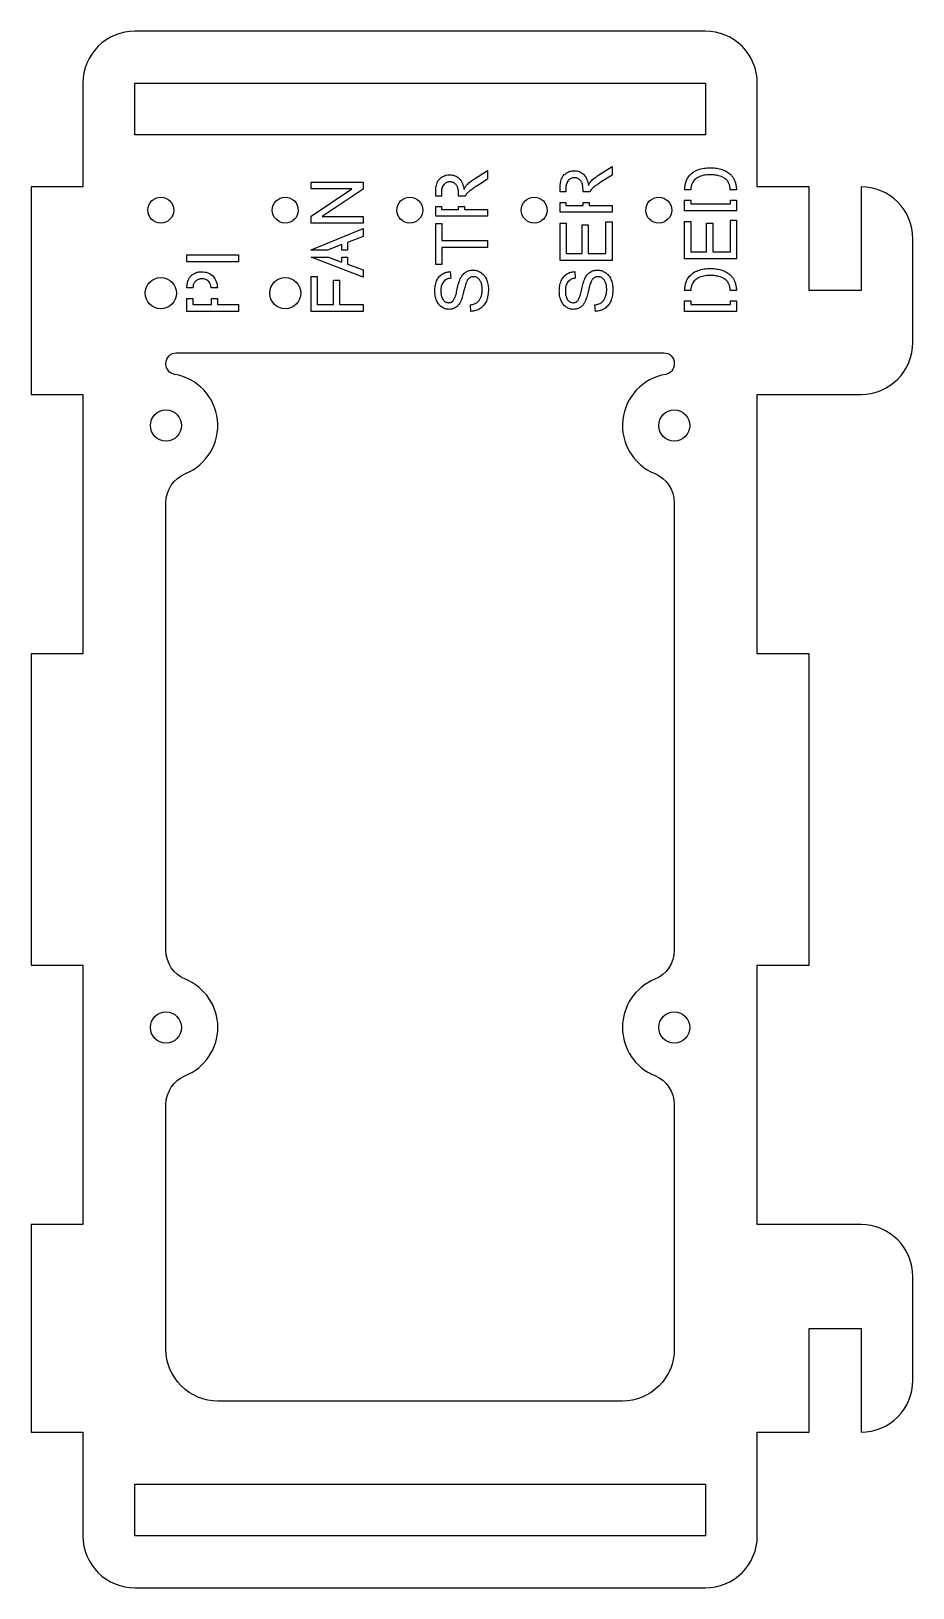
# Model space of a CAD drawing. Header units: millimetres. Extents: x -10 to 75, y 0 to 150.
import ezdxf

# ---------------------------------------------------------------- set-up
doc = ezdxf.new("R2010")
doc.units = ezdxf.units.MM

msp = doc.modelspace()

# ---------------------------------------------------------------- linework, layer by layer
for points in [[(-5, 115), (-5, 90), (-10, 90), (-10, 60), (-5, 60), (-5, 35), (-10, 35), (-10, 15), (-5, 15), (-5, 5, 0.414214), (0, 0), (55, 0, 0.414214), (60, 5), (60, 15), (65, 15), (65, 25), (70, 25), (70, 15, 0.414214), (75, 20), (75, 30, 0.414214), (70, 35), (65, 35), (60, 35), (60, 60), (65, 60), (65, 90), (60, 90), (60, 115), (65, 115), (70, 115, 0.414214), (75, 120), (75, 130, 0.414214), (70, 135), (70, 125), (65, 125), (65, 135), (60, 135), (60, 145, 0.414214), (55, 150), (0, 150, 0.414214), (-5, 145), (-5, 135), (-10, 135), (-10, 115)], [(52, 117.92, -0.365977), (51.17, 116.93, 0.756168), (50.13, 107.36, -0.305615), (52, 104.58), (52, 61.42, -0.305615), (50.13, 58.64, 0.6742), (50.13, 49.36, -0.305615), (52, 46.58), (52, 23, -0.414214), (47, 18), (8, 18, -0.414214), (3, 23), (3, 46.58, -0.305615), (4.87, 49.36, 0.6742), (4.87, 58.64, -0.305615), (3, 61.42), (3, 104.58, -0.305615), (4.87, 107.36, 0.756168), (3.83, 116.93, -0.365977), (3, 117.92), (3, 118, -0.414214), (4, 119), (51, 119, -0.414214), (52, 118)]]:
    msp.add_lwpolyline(points, format="xyb", close=True)
for points in [[(0, 140), (0, 145), (55, 145), (55, 140)], [(29.55, 134.1), (29, 134.1), (29, 134.38), (29, 134.51), (29, 134.64), (29.01, 134.76), (29.02, 134.89), (29.04, 135.02), (29.07, 135.14), (29.1, 135.27), (29.13, 135.39), (29.18, 135.48), (29.22, 135.56), (29.27, 135.64), (29.33, 135.71), (29.39, 135.78), (29.46, 135.84), (29.53, 135.9), (29.61, 135.95), (29.7, 136), (29.79, 136.04), (29.88, 136.08), (29.97, 136.11), (30.17, 136.14), (30.26, 136.15), (30.36, 136.16), (30.49, 136.15), (30.61, 136.13), (30.73, 136.11), (30.85, 136.07), (30.96, 136.02), (31.06, 135.96), (31.16, 135.89), (31.26, 135.81), (31.35, 135.7), (31.44, 135.58), (31.52, 135.45), (31.58, 135.32), (31.63, 135.19), (31.67, 135.04), (31.7, 134.9), (31.73, 134.75), (31.75, 134.8), (31.78, 134.86), (31.81, 134.91), (31.84, 134.96), (31.87, 135.01), (31.9, 135.06), (31.94, 135.1), (31.97, 135.15), (32.05, 135.23), (32.13, 135.3), (32.21, 135.37), (32.29, 135.44), (32.37, 135.51), (32.46, 135.57), (32.55, 135.64), (32.64, 135.7), (34, 136.57), (34, 135.74), (32.96, 135.07), (32.87, 135.02), (32.78, 134.96), (32.7, 134.9), (32.61, 134.84), (32.52, 134.78), (32.44, 134.72), (32.35, 134.66), (32.27, 134.6), (32.22, 134.56), (32.18, 134.52), (32.13, 134.48), (32.09, 134.44), (32.05, 134.4), (32.01, 134.35), (31.97, 134.31), (31.94, 134.26), (31.92, 134.24), (31.91, 134.22), (31.9, 134.2), (31.89, 134.18), (31.88, 134.16), (31.87, 134.14), (31.86, 134.12), (31.85, 134.1), (31.21, 134.1), (31.21, 134.24), (31.21, 134.34), (31.2, 134.43), (31.2, 134.51), (31.19, 134.6), (31.18, 134.69), (31.16, 134.78), (31.14, 134.87), (31.11, 134.95), (31.09, 135.01), (31.06, 135.07), (31.03, 135.12), (31, 135.17), (30.96, 135.22), (30.91, 135.26), (30.86, 135.3), (30.81, 135.34), (30.76, 135.37), (30.71, 135.4), (30.65, 135.42), (30.6, 135.44), (30.54, 135.46), (30.48, 135.47), (30.42, 135.47), (30.36, 135.48), (30.28, 135.47), (30.2, 135.46), (30.12, 135.44), (30.04, 135.41), (29.97, 135.38), (29.91, 135.33), (29.84, 135.27), (29.78, 135.22), (29.72, 135.13), (29.67, 135.03), (29.63, 134.93), (29.59, 134.83), (29.57, 134.73), (29.56, 134.62), (29.56, 134.51), (29.55, 134.41), (29.55, 134.1)], [(43.21, 134.5), (43.21, 134.64), (43.21, 134.73), (43.2, 134.82), (43.2, 134.91), (43.19, 135), (43.18, 135.08), (43.16, 135.17), (43.14, 135.26), (43.11, 135.35), (43.09, 135.4), (43.06, 135.46), (43.03, 135.52), (43, 135.57), (42.96, 135.61), (42.91, 135.66), (42.86, 135.7), (42.81, 135.74), (42.76, 135.76), (42.71, 135.79), (42.65, 135.82), (42.6, 135.83), (42.54, 135.85), (42.42, 135.86), (42.36, 135.87), (42.28, 135.86), (42.2, 135.85), (42.12, 135.83), (42.04, 135.81), (41.97, 135.77), (41.91, 135.72), (41.84, 135.67), (41.78, 135.61), (41.72, 135.52), (41.67, 135.42), (41.63, 135.33), (41.59, 135.23), (41.57, 135.12), (41.56, 135.02), (41.56, 134.91), (41.55, 134.8), (41.55, 134.5), (41, 134.5), (41, 134.77), (41, 134.9), (41, 135.03), (41.01, 135.16), (41.02, 135.28), (41.04, 135.41), (41.07, 135.54), (41.1, 135.66), (41.13, 135.79), (41.18, 135.87), (41.22, 135.95), (41.27, 136.03), (41.33, 136.1), (41.39, 136.17), (41.46, 136.23), (41.53, 136.29), (41.61, 136.34), (41.7, 136.39), (41.79, 136.43), (41.88, 136.47), (41.97, 136.5), (42.07, 136.52), (42.17, 136.53), (42.26, 136.54), (42.36, 136.55), (42.49, 136.54), (42.61, 136.53), (42.73, 136.5), (42.85, 136.47), (42.96, 136.42), (43.06, 136.35), (43.16, 136.28), (43.26, 136.21), (43.35, 136.09), (43.44, 135.97), (43.52, 135.85), (43.58, 135.72), (43.63, 135.58), (43.67, 135.44), (43.7, 135.29), (43.73, 135.14), (43.75, 135.19), (43.78, 135.25), (43.81, 135.3), (43.84, 135.35), (43.87, 135.4), (43.9, 135.45), (43.94, 135.49), (43.97, 135.54), (44.05, 135.62), (44.13, 135.69), (44.21, 135.77), (44.29, 135.84), (44.37, 135.9), (44.46, 135.97), (44.55, 136.03), (44.64, 136.09), (46, 136.96), (46, 136.13), (44.96, 135.47), (44.87, 135.41), (44.78, 135.35), (44.7, 135.29), (44.61, 135.23), (44.52, 135.17), (44.44, 135.11), (44.35, 135.05), (44.27, 134.99), (44.22, 134.95), (44.18, 134.91), (44.13, 134.87), (44.09, 134.83), (44.05, 134.79), (44.01, 134.75), (43.97, 134.7), (43.94, 134.65), (43.93, 134.63), (43.91, 134.62), (43.9, 134.6), (43.89, 134.58), (43.88, 134.56), (43.87, 134.54), (43.86, 134.52), (43.85, 134.5), (43.21, 134.5)], [(53.59, 134.7), (53, 134.7), (53.01, 134.78), (53.01, 134.85), (53.02, 134.93), (53.03, 135.01), (53.04, 135.09), (53.05, 135.16), (53.06, 135.24), (53.07, 135.32), (53.1, 135.42), (53.13, 135.51), (53.17, 135.61), (53.21, 135.7), (53.25, 135.79), (53.31, 135.88), (53.37, 135.97), (53.43, 136.05), (53.62, 136.24), (53.71, 136.32), (53.82, 136.4), (53.93, 136.47), (54.04, 136.53), (54.16, 136.59), (54.28, 136.64), (54.43, 136.69), (54.57, 136.73), (54.72, 136.76), (54.87, 136.79), (55.02, 136.81), (55.17, 136.82), (55.32, 136.83), (55.47, 136.84), (55.6, 136.83), (55.73, 136.83), (55.86, 136.82), (55.98, 136.81), (56.11, 136.79), (56.23, 136.76), (56.36, 136.73), (56.48, 136.7), (56.58, 136.67), (56.67, 136.64), (56.77, 136.6), (56.86, 136.56), (56.95, 136.52), (57.04, 136.47), (57.12, 136.42), (57.21, 136.36), (57.27, 136.31), (57.34, 136.26), (57.4, 136.21), (57.46, 136.16), (57.51, 136.1), (57.56, 136.04), (57.61, 135.97), (57.66, 135.91), (57.71, 135.84), (57.74, 135.77), (57.78, 135.69), (57.82, 135.62), (57.84, 135.54), (57.87, 135.47), (57.89, 135.39), (57.91, 135.31), (57.93, 135.23), (57.94, 135.16), (57.96, 135.08), (57.97, 135.01), (57.98, 134.93), (57.99, 134.85), (57.99, 134.78), (58, 134.7), (57.4, 134.7), (57.4, 134.76), (57.39, 134.83), (57.38, 134.89), (57.37, 134.96), (57.36, 135.02), (57.35, 135.08), (57.33, 135.15), (57.32, 135.21), (57.29, 135.27), (57.27, 135.33), (57.24, 135.39), (57.21, 135.45), (57.18, 135.5), (57.14, 135.56), (57.1, 135.61), (57.06, 135.66), (56.99, 135.72), (56.92, 135.77), (56.84, 135.83), (56.76, 135.88), (56.68, 135.92), (56.6, 135.96), (56.51, 135.99), (56.43, 136.02), (56.31, 136.05), (56.19, 136.08), (56.07, 136.11), (55.95, 136.13), (55.83, 136.14), (55.71, 136.15), (55.58, 136.15), (55.46, 136.15), (55.31, 136.15), (55.15, 136.14), (54.99, 136.13), (54.84, 136.11), (54.69, 136.07), (54.54, 136.02), (54.4, 135.96), (54.26, 135.9), (54.17, 135.84), (54.08, 135.77), (54, 135.7), (53.92, 135.63), (53.86, 135.55), (53.8, 135.46), (53.74, 135.37), (53.69, 135.27), (53.67, 135.2), (53.66, 135.13), (53.64, 135.06), (53.63, 134.99), (53.61, 134.92), (53.61, 134.84), (53.6, 134.77), (53.59, 134.7)], [(18.07, 132.13), (22, 132.13), (22, 131.5), (17, 131.5), (17, 132.18), (20.93, 134.8), (17, 134.8), (17, 135.44), (22, 135.44), (22, 134.76)], [(53.59, 133.7), (53.59, 133.36), (57.41, 133.36), (57.41, 133.7), (58, 133.7), (58, 132.7), (53, 132.7), (53, 133.7)], [(29.55, 133.1), (29.55, 132.82), (31.21, 132.82), (31.21, 133.1), (31.78, 133.1), (31.78, 132.82), (34, 132.82), (34, 132.16), (29, 132.16), (29, 133.1)], [(43.21, 133.5), (43.78, 133.5), (43.78, 133.21), (46, 133.21), (46, 132.55), (41, 132.55), (41, 133.5), (41.55, 133.5), (41.55, 133.21), (43.21, 133.21)], [(17, 128.9), (17, 128.93), (22, 130.98), (22, 130.22), (20.49, 129.64), (20.49, 128.9), (19.95, 128.9), (19.95, 129.44), (18.56, 128.91), (18.56, 128.91), (18.55, 128.91), (18.54, 128.91), (18.54, 128.9), (18.53, 128.9), (18.53, 128.9), (17, 128.9)], [(29.59, 129.82), (34, 129.82), (34, 129.16), (29.59, 129.16), (29.59, 127.51), (29, 127.51), (29, 131.47), (29.59, 131.47)], [(45.41, 131.63), (46, 131.63), (46, 127.9), (41, 127.9), (41, 131.51), (41.59, 131.51), (41.59, 128.56), (43.12, 128.56), (43.12, 131.33), (43.71, 131.33), (43.71, 128.56), (45.41, 128.56)], [(57.41, 131.79), (58, 131.79), (58, 128.06), (53, 128.06), (53, 131.67), (53.59, 131.67), (53.59, 128.72), (55.12, 128.72), (55.12, 131.49), (55.71, 131.49), (55.71, 128.72), (57.41, 128.72)], [(5, 128.43), (10, 128.43), (10, 127.77), (5, 127.77)], [(17, 128.22), (18.67, 128.22), (19.95, 127.74), (19.95, 128.22), (20.49, 128.22), (20.49, 127.55), (22, 127), (22, 126.3)], [(5.01, 125.25), (5.01, 125.3), (5.01, 125.35), (5.02, 125.4), (5.02, 125.45), (5.03, 125.5), (5.04, 125.55), (5.04, 125.6), (5.05, 125.65), (5.06, 125.73), (5.08, 125.81), (5.1, 125.89), (5.13, 125.97), (5.2, 126.12), (5.24, 126.19), (5.28, 126.26), (5.33, 126.33), (5.38, 126.39), (5.44, 126.44), (5.5, 126.5), (5.56, 126.54), (5.63, 126.59), (5.69, 126.63), (5.76, 126.66), (5.85, 126.7), (5.93, 126.73), (6.01, 126.76), (6.1, 126.78), (6.18, 126.8), (6.27, 126.81), (6.36, 126.81), (6.45, 126.82), (6.6, 126.8), (6.74, 126.79), (6.89, 126.76), (7.03, 126.72), (7.16, 126.66), (7.28, 126.58), (7.41, 126.5), (7.53, 126.41), (7.62, 126.28), (7.7, 126.14), (7.78, 126.01), (7.85, 125.87), (7.9, 125.72), (7.93, 125.57), (7.95, 125.41), (7.96, 125.25), (7.37, 125.25), (7.36, 125.33), (7.34, 125.41), (7.32, 125.49), (7.29, 125.57), (7.26, 125.64), (7.22, 125.72), (7.18, 125.79), (7.14, 125.86), (7.07, 125.93), (6.99, 125.98), (6.92, 126.03), (6.83, 126.07), (6.75, 126.1), (6.66, 126.12), (6.56, 126.13), (6.47, 126.13), (6.39, 126.13), (6.32, 126.12), (6.25, 126.11), (6.19, 126.1), (6.12, 126.07), (6.05, 126.05), (5.99, 126.01), (5.93, 125.98), (5.88, 125.93), (5.83, 125.89), (5.78, 125.84), (5.74, 125.79), (5.71, 125.74), (5.68, 125.68), (5.66, 125.62), (5.63, 125.56), (5.63, 125.52), (5.62, 125.48), (5.62, 125.44), (5.61, 125.4), (5.61, 125.37), (5.6, 125.33), (5.6, 125.29), (5.6, 125.25), (5.01, 125.25)], [(19.73, 123.66), (22, 123.66), (22, 123), (17, 123), (17, 126.37), (17.59, 126.37), (17.59, 123.66), (19.14, 123.66), (19.14, 126.01), (19.73, 126.01)], [(33.89, 123.99), (33.83, 123.89), (33.78, 123.78), (33.71, 123.68), (33.64, 123.59), (33.56, 123.5), (33.48, 123.42), (33.39, 123.35), (33.29, 123.27), (33.19, 123.22), (33.08, 123.16), (32.97, 123.11), (32.86, 123.07), (32.75, 123.04), (32.63, 123.02), (32.51, 123.01), (32.39, 123), (32.34, 123.62), (32.42, 123.64), (32.5, 123.65), (32.58, 123.67), (32.66, 123.69), (32.74, 123.72), (32.81, 123.75), (32.88, 123.79), (32.95, 123.83), (33.02, 123.88), (33.08, 123.94), (33.13, 123.99), (33.18, 124.05), (33.23, 124.12), (33.27, 124.19), (33.31, 124.26), (33.34, 124.33), (33.38, 124.43), (33.44, 124.61), (33.46, 124.71), (33.47, 124.81), (33.48, 124.9), (33.49, 125), (33.49, 125.1), (33.49, 125.19), (33.48, 125.27), (33.48, 125.36), (33.47, 125.44), (33.45, 125.52), (33.43, 125.61), (33.4, 125.69), (33.38, 125.77), (33.35, 125.83), (33.32, 125.89), (33.29, 125.95), (33.26, 126.01), (33.22, 126.06), (33.17, 126.11), (33.12, 126.16), (33.07, 126.2), (33.02, 126.23), (32.97, 126.26), (32.92, 126.29), (32.87, 126.31), (32.81, 126.32), (32.76, 126.33), (32.7, 126.34), (32.64, 126.34), (32.59, 126.34), (32.53, 126.33), (32.48, 126.32), (32.43, 126.31), (32.37, 126.29), (32.33, 126.26), (32.28, 126.24), (32.23, 126.21), (32.18, 126.16), (32.14, 126.11), (32.09, 126.06), (32.05, 126), (32.02, 125.94), (31.99, 125.88), (31.96, 125.82), (31.94, 125.76), (31.9, 125.65), (31.87, 125.54), (31.83, 125.43), (31.8, 125.31), (31.77, 125.2), (31.75, 125.09), (31.72, 124.98), (31.69, 124.87), (31.66, 124.74), (31.63, 124.62), (31.6, 124.5), (31.56, 124.37), (31.52, 124.25), (31.48, 124.14), (31.43, 124.02), (31.38, 123.9), (31.34, 123.82), (31.29, 123.75), (31.24, 123.67), (31.18, 123.6), (31.12, 123.54), (31.06, 123.48), (30.99, 123.42), (30.92, 123.37), (30.84, 123.33), (30.77, 123.29), (30.69, 123.26), (30.62, 123.23), (30.54, 123.22), (30.46, 123.2), (30.38, 123.2), (30.29, 123.19), (30.2, 123.2), (30.1, 123.21), (30.01, 123.22), (29.92, 123.25), (29.84, 123.28), (29.75, 123.32), (29.67, 123.36), (29.58, 123.41), (29.5, 123.47), (29.43, 123.54), (29.35, 123.61), (29.29, 123.68), (29.23, 123.76), (29.18, 123.85), (29.13, 123.94), (29.09, 124.03), (29.05, 124.14), (29.01, 124.26), (28.98, 124.37), (28.95, 124.48), (28.94, 124.6), (28.93, 124.72), (28.92, 124.83), (28.91, 124.95), (28.92, 125.08), (28.93, 125.2), (28.94, 125.33), (28.96, 125.45), (28.98, 125.57), (29.01, 125.69), (29.05, 125.81), (29.09, 125.93), (29.14, 126.03), (29.19, 126.12), (29.25, 126.21), (29.31, 126.3), (29.38, 126.38), (29.45, 126.45), (29.54, 126.52), (29.62, 126.58), (29.71, 126.64), (29.81, 126.68), (29.9, 126.73), (30, 126.76), (30.1, 126.79), (30.2, 126.81), (30.3, 126.82), (30.41, 126.83), (30.46, 126.2), (30.35, 126.18), (30.25, 126.16), (30.16, 126.13), (30.06, 126.09), (29.98, 126.05), (29.89, 125.99), (29.82, 125.92), (29.74, 125.85), (29.68, 125.75), (29.63, 125.65), (29.58, 125.54), (29.54, 125.44), (29.52, 125.32), (29.51, 125.21), (29.5, 125.1), (29.5, 124.98), (29.5, 124.86), (29.51, 124.75), (29.52, 124.63), (29.54, 124.52), (29.57, 124.41), (29.61, 124.31), (29.66, 124.21), (29.72, 124.1), (29.77, 124.05), (29.83, 123.99), (29.89, 123.94), (29.95, 123.9), (30.02, 123.87), (30.09, 123.85), (30.17, 123.84), (30.25, 123.83), (30.31, 123.83), (30.37, 123.84), (30.43, 123.86), (30.49, 123.88), (30.55, 123.9), (30.6, 123.94), (30.64, 123.98), (30.69, 124.02), (30.76, 124.14), (30.82, 124.26), (30.87, 124.38), (30.92, 124.5), (30.96, 124.63), (30.99, 124.76), (31.02, 124.89), (31.05, 125.02), (31.08, 125.16), (31.11, 125.3), (31.15, 125.44), (31.18, 125.58), (31.22, 125.72), (31.27, 125.86), (31.32, 125.99), (31.37, 126.13), (31.41, 126.22), (31.46, 126.31), (31.52, 126.4), (31.58, 126.49), (31.64, 126.56), (31.72, 126.64), (31.8, 126.7), (31.88, 126.77), (31.96, 126.82), (32.04, 126.86), (32.13, 126.9), (32.22, 126.93), (32.31, 126.95), (32.4, 126.97), (32.49, 126.97), (32.59, 126.98), (32.69, 126.97), (32.79, 126.96), (32.89, 126.95), (32.98, 126.92), (33.07, 126.89), (33.16, 126.85), (33.25, 126.8), (33.34, 126.75), (33.43, 126.68), (33.51, 126.62), (33.59, 126.54), (33.66, 126.46), (33.73, 126.38), (33.78, 126.29), (33.84, 126.19), (33.89, 126.1), (33.93, 125.98), (33.97, 125.86), (34.01, 125.74), (34.04, 125.62), (34.06, 125.5), (34.07, 125.38), (34.08, 125.26), (34.09, 125.13), (34.08, 124.99), (34.07, 124.84), (34.06, 124.7), (34.04, 124.55), (34.01, 124.41), (33.98, 124.27), (33.93, 124.13), (33.89, 123.99)], [(45.89, 123.99), (45.83, 123.89), (45.78, 123.78), (45.71, 123.68), (45.64, 123.59), (45.56, 123.5), (45.48, 123.42), (45.39, 123.35), (45.29, 123.27), (45.19, 123.22), (45.08, 123.16), (44.97, 123.11), (44.86, 123.07), (44.75, 123.04), (44.63, 123.02), (44.51, 123.01), (44.39, 123), (44.34, 123.62), (44.42, 123.64), (44.5, 123.65), (44.58, 123.67), (44.66, 123.69), (44.74, 123.72), (44.81, 123.75), (44.88, 123.79), (44.95, 123.83), (45.02, 123.88), (45.08, 123.94), (45.13, 123.99), (45.18, 124.05), (45.23, 124.12), (45.27, 124.19), (45.31, 124.26), (45.34, 124.33), (45.38, 124.43), (45.44, 124.61), (45.46, 124.71), (45.47, 124.81), (45.48, 124.9), (45.49, 125), (45.49, 125.1), (45.49, 125.19), (45.48, 125.27), (45.48, 125.36), (45.47, 125.44), (45.45, 125.52), (45.43, 125.61), (45.4, 125.69), (45.38, 125.77), (45.35, 125.83), (45.32, 125.89), (45.29, 125.95), (45.26, 126.01), (45.22, 126.06), (45.17, 126.11), (45.12, 126.16), (45.07, 126.2), (45.02, 126.23), (44.97, 126.26), (44.92, 126.29), (44.87, 126.31), (44.81, 126.32), (44.76, 126.33), (44.7, 126.34), (44.64, 126.34), (44.59, 126.34), (44.53, 126.33), (44.48, 126.32), (44.43, 126.31), (44.37, 126.29), (44.33, 126.26), (44.28, 126.24), (44.23, 126.21), (44.18, 126.16), (44.14, 126.11), (44.09, 126.06), (44.05, 126), (44.02, 125.94), (43.99, 125.88), (43.96, 125.82), (43.94, 125.76), (43.9, 125.65), (43.87, 125.54), (43.83, 125.43), (43.8, 125.31), (43.77, 125.2), (43.75, 125.09), (43.72, 124.98), (43.69, 124.87), (43.66, 124.74), (43.63, 124.62), (43.6, 124.5), (43.56, 124.37), (43.52, 124.25), (43.48, 124.14), (43.43, 124.02), (43.38, 123.9), (43.34, 123.82), (43.29, 123.75), (43.24, 123.67), (43.18, 123.6), (43.12, 123.54), (43.06, 123.48), (42.99, 123.42), (42.92, 123.37), (42.84, 123.33), (42.77, 123.29), (42.69, 123.26), (42.62, 123.23), (42.54, 123.22), (42.46, 123.2), (42.38, 123.2), (42.29, 123.19), (42.2, 123.2), (42.1, 123.21), (42.01, 123.22), (41.92, 123.25), (41.84, 123.28), (41.75, 123.32), (41.67, 123.36), (41.58, 123.41), (41.5, 123.47), (41.43, 123.54), (41.35, 123.61), (41.29, 123.68), (41.23, 123.76), (41.18, 123.85), (41.13, 123.94), (41.09, 124.03), (41.05, 124.14), (41.01, 124.26), (40.98, 124.37), (40.95, 124.48), (40.94, 124.6), (40.93, 124.72), (40.92, 124.83), (40.91, 124.95), (40.92, 125.08), (40.93, 125.2), (40.94, 125.33), (40.96, 125.45), (40.98, 125.57), (41.01, 125.69), (41.05, 125.81), (41.09, 125.93), (41.14, 126.03), (41.19, 126.12), (41.25, 126.21), (41.31, 126.3), (41.38, 126.38), (41.45, 126.45), (41.54, 126.52), (41.62, 126.58), (41.71, 126.64), (41.81, 126.68), (41.9, 126.73), (42, 126.76), (42.1, 126.79), (42.2, 126.81), (42.3, 126.82), (42.41, 126.83), (42.46, 126.2), (42.35, 126.18), (42.25, 126.16), (42.16, 126.13), (42.06, 126.09), (41.98, 126.05), (41.89, 125.99), (41.82, 125.92), (41.74, 125.85), (41.68, 125.75), (41.63, 125.65), (41.58, 125.54), (41.54, 125.44), (41.52, 125.32), (41.51, 125.21), (41.5, 125.1), (41.5, 124.98), (41.5, 124.86), (41.51, 124.75), (41.52, 124.63), (41.54, 124.52), (41.57, 124.41), (41.61, 124.31), (41.66, 124.21), (41.72, 124.1), (41.77, 124.05), (41.83, 123.99), (41.89, 123.94), (41.95, 123.9), (42.02, 123.87), (42.09, 123.85), (42.17, 123.84), (42.25, 123.83), (42.31, 123.83), (42.37, 123.84), (42.43, 123.86), (42.49, 123.88), (42.55, 123.9), (42.6, 123.94), (42.64, 123.98), (42.69, 124.02), (42.76, 124.14), (42.82, 124.26), (42.87, 124.38), (42.92, 124.5), (42.96, 124.63), (42.99, 124.76), (43.02, 124.89), (43.05, 125.02), (43.08, 125.16), (43.11, 125.3), (43.15, 125.44), (43.18, 125.58), (43.22, 125.72), (43.27, 125.86), (43.32, 125.99), (43.37, 126.13), (43.41, 126.22), (43.46, 126.31), (43.52, 126.4), (43.58, 126.49), (43.64, 126.56), (43.72, 126.64), (43.8, 126.7), (43.88, 126.77), (43.96, 126.82), (44.04, 126.86), (44.13, 126.9), (44.22, 126.93), (44.31, 126.95), (44.4, 126.97), (44.49, 126.97), (44.59, 126.98), (44.69, 126.97), (44.79, 126.96), (44.89, 126.95), (44.98, 126.92), (45.07, 126.89), (45.16, 126.85), (45.25, 126.8), (45.34, 126.75), (45.43, 126.68), (45.51, 126.62), (45.59, 126.54), (45.66, 126.46), (45.73, 126.38), (45.78, 126.29), (45.84, 126.19), (45.89, 126.1), (45.93, 125.98), (45.97, 125.86), (46.01, 125.74), (46.04, 125.62), (46.06, 125.5), (46.07, 125.38), (46.08, 125.26), (46.09, 125.13), (46.08, 124.99), (46.07, 124.84), (46.06, 124.7), (46.04, 124.55), (46.01, 124.41), (45.98, 124.27), (45.93, 124.13), (45.89, 123.99)], [(53.59, 125), (53, 125), (53.01, 125.08), (53.01, 125.15), (53.02, 125.23), (53.03, 125.31), (53.04, 125.38), (53.05, 125.46), (53.06, 125.54), (53.07, 125.61), (53.1, 125.71), (53.13, 125.81), (53.17, 125.91), (53.21, 126), (53.25, 126.09), (53.31, 126.18), (53.37, 126.26), (53.43, 126.35), (53.62, 126.53), (53.71, 126.62), (53.82, 126.7), (53.93, 126.77), (54.04, 126.83), (54.16, 126.88), (54.28, 126.94), (54.43, 126.98), (54.57, 127.02), (54.72, 127.06), (54.87, 127.09), (55.02, 127.11), (55.17, 127.12), (55.32, 127.13), (55.47, 127.13), (55.6, 127.13), (55.73, 127.13), (55.86, 127.12), (55.98, 127.1), (56.11, 127.08), (56.23, 127.06), (56.36, 127.03), (56.48, 127), (56.58, 126.97), (56.67, 126.94), (56.77, 126.9), (56.86, 126.86), (56.95, 126.82), (57.04, 126.77), (57.12, 126.71), (57.21, 126.66), (57.27, 126.61), (57.34, 126.56), (57.4, 126.51), (57.46, 126.45), (57.51, 126.39), (57.56, 126.33), (57.61, 126.27), (57.66, 126.2), (57.71, 126.13), (57.74, 126.06), (57.78, 125.99), (57.82, 125.92), (57.84, 125.84), (57.87, 125.76), (57.89, 125.69), (57.91, 125.61), (57.93, 125.53), (57.94, 125.46), (57.96, 125.38), (57.97, 125.31), (57.98, 125.23), (57.99, 125.15), (57.99, 125.08), (58, 125), (57.4, 125), (57.4, 125.06), (57.39, 125.13), (57.38, 125.19), (57.37, 125.25), (57.36, 125.32), (57.35, 125.38), (57.33, 125.44), (57.32, 125.51), (57.29, 125.57), (57.27, 125.63), (57.24, 125.69), (57.21, 125.74), (57.18, 125.8), (57.14, 125.85), (57.1, 125.9), (57.06, 125.95), (56.99, 126.01), (56.92, 126.07), (56.84, 126.13), (56.76, 126.17), (56.68, 126.22), (56.6, 126.25), (56.51, 126.29), (56.43, 126.32), (56.31, 126.35), (56.19, 126.38), (56.07, 126.4), (55.95, 126.42), (55.83, 126.44), (55.71, 126.44), (55.58, 126.45), (55.46, 126.45), (55.31, 126.45), (55.15, 126.44), (54.99, 126.43), (54.84, 126.4), (54.69, 126.37), (54.54, 126.32), (54.4, 126.26), (54.26, 126.19), (54.17, 126.13), (54.08, 126.07), (54, 126), (53.92, 125.93), (53.86, 125.85), (53.8, 125.76), (53.74, 125.66), (53.69, 125.57), (53.67, 125.5), (53.66, 125.43), (53.64, 125.36), (53.63, 125.29), (53.61, 125.22), (53.61, 125.14), (53.6, 125.07), (53.59, 125)], [(5, 124.25), (5.59, 124.25), (5.59, 123.66), (7.38, 123.66), (7.38, 124.25), (7.97, 124.25), (7.97, 123.66), (10, 123.66), (10, 123), (5, 123)], [(53.59, 124), (53.59, 123.66), (57.41, 123.66), (57.41, 124), (58, 124), (58, 123), (53, 123), (53, 124)], [(55, 5), (0, 5), (0, 10), (55, 10)]]:
    msp.add_lwpolyline(points, close=True)
for centre, radius in [((2.5, 132.75), 1.25), ((14.5, 132.75), 1.25), ((26.5, 132.75), 1.25), ((38.5, 132.75), 1.25), ((50.5, 132.75), 1.25), ((2.5, 124.75), 1.5), ((14.5, 124.75), 1.5), ((3, 112), 1.5), ((52, 112), 1.5), ((3, 54), 1.5), ((52, 54), 1.5)]:
    msp.add_circle(centre, radius)

doc.saveas('drawing.dxf')
